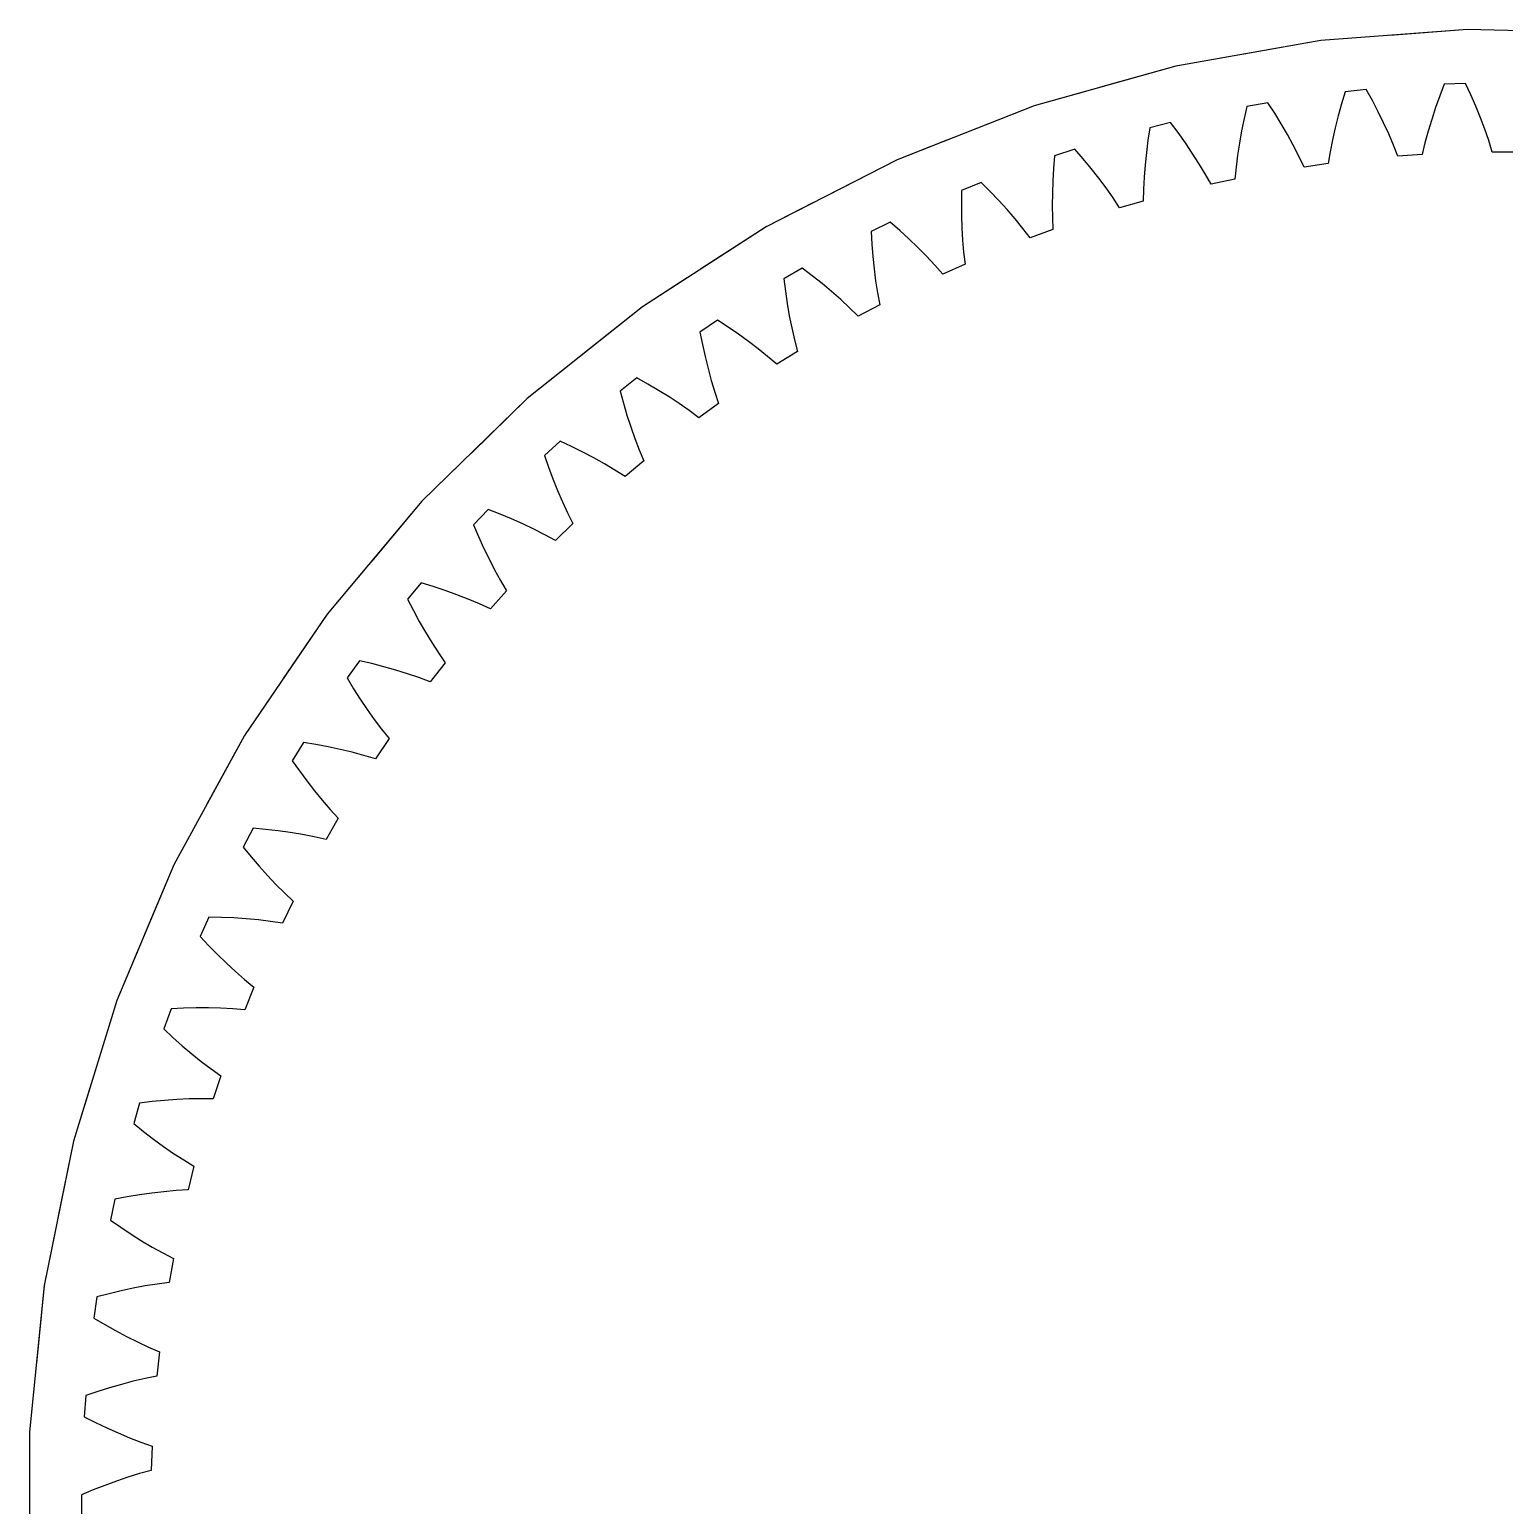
# Model space of a CAD drawing. Header units: millimetres. Extents: x -25 to 138, y -20 to 88.
# Drawn here: x -23.97 to 0, y 62.99 to 86.99 of the extents above; entities that cross this region are included whole.
import ezdxf

# ---------------------------------------------------------------- set-up
doc = ezdxf.new("R2010")
doc.units = ezdxf.units.MM
doc.linetypes.add('DASHED', pattern=[1.524, 1.27, -0.254])
doc.layers.add('HIDDEN', color=8, linetype='DASHED')
doc.layers.add('VISIBLE', color=7, linetype='CONTINUOUS')

msp = doc.modelspace()

# ---------------------------------------------------------------- linework, layer by layer
at = {"layer": 'HIDDEN'}
for points in [[(1.79352, 86.92543), (-0.59834, 86.98508), (-2.98425, 86.80628), (-5.3405, 86.39081), (-7.64368, 85.7428), (-9.87089, 84.86868), (-12, 83.77715), (-14.00985, 82.47905), (-15.88046, 80.98729), (-17.59324, 79.31669), (-19.13118, 77.48385), (-20.47898, 75.50699), (-21.62325, 73.40575), (-22.55262, 71.20102), (-23.25785, 68.91472), (-23.73194, 66.56955), (-23.97017, 64.18884), (-23.97017, 61.79624)], [(-2.58926, 85.97213), (-2.6484, 85.77663)], [(-2.24504, 86.0083), (-2.58926, 85.97213)], [(-2.14656, 85.82938), (-2.24504, 86.0083)], [(-1.05261, 85.90588), (-1.12029, 85.71494)], [(-0.97998, 86.09677), (-1.05261, 85.90588)], [(-0.63408, 86.10885), (-0.97998, 86.09677)], [(-0.54831, 85.92349), (-0.63408, 86.10885)], [(-0.46747, 85.73774), (-0.54831, 85.92349)], [(-4.18593, 85.73553), (-4.23128, 85.53639)], [(-3.84507, 85.79563), (-4.18593, 85.73553)], [(-3.73435, 85.62401), (-3.84507, 85.79563)], [(-2.6484, 85.77663), (-2.7026, 85.58144)], [(-2.05296, 85.64972), (-2.14656, 85.82938)], [(-1.12029, 85.71494), (-1.18285, 85.52401)], [(-0.39175, 85.55164), (-0.46747, 85.73774)], [(-5.42637, 85.47187), (-5.7622, 85.38813)], [(-5.30394, 85.30839), (-5.42637, 85.47187)], [(-4.23128, 85.53639), (-4.27174, 85.33789)], [(-3.62844, 85.45132), (-3.73435, 85.62401)], [(-3.52756, 85.27757), (-3.62844, 85.45132)], [(-2.7026, 85.58144), (-2.75168, 85.38662)], [(-1.96444, 85.46936), (-2.05296, 85.64972)], [(-1.88123, 85.28832), (-1.96444, 85.46936)], [(-1.18285, 85.52401), (-1.24005, 85.33315)], [(-0.32137, 85.36523), (-0.39175, 85.55164)], [(-5.79356, 85.18631), (-5.82006, 84.98548)], [(-5.7622, 85.38813), (-5.79356, 85.18631)], [(-5.18625, 85.14351), (-5.30394, 85.30839)], [(-4.27174, 85.33789), (-4.30711, 85.14012)], [(-3.43192, 85.10278), (-3.52756, 85.27757)], [(-2.79543, 85.19223), (-2.83358, 84.99836)], [(-2.75168, 85.38662), (-2.79543, 85.19223)], [(-1.80361, 85.10661), (-1.88123, 85.28832)], [(-1.24005, 85.33315), (-1.29162, 85.14241)], [(-0.25662, 85.17856), (-0.32137, 85.36523)], [(-0.19786, 84.99165), (-0.25662, 85.17856)], [(-6.98123, 85.03858), (-7.3104, 84.93163)], [(-6.8477, 84.88405), (-6.98123, 85.03858)], [(-5.82006, 84.98548), (-5.84156, 84.78572)], [(-5.07349, 84.97722), (-5.18625, 85.14351)], [(-4.96589, 84.80952), (-5.07349, 84.97722)], [(-4.3372, 84.94315), (-4.36172, 84.74709)], [(-4.30711, 85.14012), (-4.3372, 84.94315)], [(-3.34182, 84.92693), (-3.43192, 85.10278)], [(-2.83358, 84.99836), (-2.86575, 84.80509)], [(-1.73196, 84.92426), (-1.80361, 85.10661)], [(-1.3372, 84.95186), (-1.73196, 84.92426)], [(-1.29162, 85.14241), (-1.3372, 84.95186)], [(0.19786, 84.99165), (-0.19786, 84.99165)], [(-7.3276, 84.72811), (-7.34004, 84.52592)], [(-7.3104, 84.93163), (-7.3276, 84.72811)], [(-6.71879, 84.72777), (-6.8477, 84.88405)], [(-6.5947, 84.56976), (-6.71879, 84.72777)], [(-5.84156, 84.78572), (-5.85783, 84.58713)], [(-4.86374, 84.64038), (-4.96589, 84.80952)], [(-4.36172, 84.74709), (-4.38033, 84.55206)], [(-3.25762, 84.75002), (-3.34182, 84.92693)], [(-2.86575, 84.80509), (-3.25762, 84.75002)], [(-8.50208, 84.49789), (-8.82299, 84.36824)], [(-8.35809, 84.35305), (-8.50208, 84.49789)], [(-7.34004, 84.52592), (-7.34754, 84.32515)], [(-6.47567, 84.40997), (-6.5947, 84.56976)], [(-5.85783, 84.58713), (-5.86862, 84.38984)], [(-4.76741, 84.46978), (-4.86374, 84.64038)], [(-4.38033, 84.55206), (-4.76741, 84.46978)], [(-8.82299, 84.36824), (-8.82595, 84.16402)], [(-8.2186, 84.20615), (-8.35809, 84.35305)], [(-7.34754, 84.32515), (-7.34992, 84.12591)], [(-6.36197, 84.24837), (-6.47567, 84.40997)], [(-6.25398, 84.0849), (-6.36197, 84.24837)], [(-5.86862, 84.38984), (-5.87358, 84.19398)], [(-8.82595, 84.16402), (-8.82425, 83.96145)], [(-8.08379, 84.05717), (-8.2186, 84.20615)], [(-7.9539, 83.90608), (-8.08379, 84.05717)], [(-7.34992, 84.12591), (-7.34692, 83.92834)], [(-5.87358, 84.19398), (-6.25398, 84.0849)], [(-9.98151, 83.85243), (-10.29259, 83.70071)], [(-9.82776, 83.71798), (-9.98151, 83.85243)], [(-8.82425, 83.96145), (-8.81773, 83.76064)], [(-8.81773, 83.76064), (-8.80621, 83.56172)], [(-7.82921, 83.75281), (-7.9539, 83.90608)], [(-7.71007, 83.59727), (-7.82921, 83.75281)], [(-7.34692, 83.92834), (-7.33821, 83.73262)], [(-10.29259, 83.70071), (-10.2813, 83.49678)], [(-10.2813, 83.49678), (-10.26547, 83.29482)], [(-9.67836, 83.58117), (-9.82776, 83.71798)], [(-9.53349, 83.44196), (-9.67836, 83.58117)], [(-8.80621, 83.56172), (-8.78943, 83.36485)], [(-7.33821, 83.73262), (-7.71007, 83.59727)], [(-10.26547, 83.29482), (-10.24496, 83.09496)], [(-9.39338, 83.3003), (-9.53349, 83.44196)], [(-9.2583, 83.1561), (-9.39338, 83.3003)], [(-8.78943, 83.36485), (-8.76709, 83.17021)], [(-11.4123, 83.10535), (-11.71205, 82.93229)], [(-11.24956, 82.98195), (-11.4123, 83.10535)], [(-10.24496, 83.09496), (-10.21959, 82.89733)], [(-9.1286, 83.00925), (-9.2583, 83.1561)], [(-8.76709, 83.17021), (-9.1286, 83.00925)], [(-11.71205, 82.93229), (-11.68656, 82.72965)], [(-11.09098, 82.85589), (-11.24956, 82.98195)], [(-10.93675, 82.72713), (-11.09098, 82.85589)], [(-10.21959, 82.89733), (-10.18912, 82.70211)], [(-11.68656, 82.72965), (-11.65668, 82.52928)], [(-10.7871, 82.59558), (-10.93675, 82.72713)], [(-10.64228, 82.46115), (-10.7871, 82.59558)], [(-10.18912, 82.70211), (-10.15325, 82.50949)], [(-11.65668, 82.52928), (-11.62228, 82.33134)], [(-11.62228, 82.33134), (-11.58318, 82.13596)], [(-10.50266, 82.32371), (-10.64228, 82.46115)], [(-10.15325, 82.50949), (-10.50266, 82.32371)], [(-12.7875, 82.26027), (-13.07444, 82.06673)], [(-13.07444, 82.06673), (-13.03488, 81.86635)], [(-12.61654, 82.14852), (-12.7875, 82.26027)], [(-12.44956, 82.03384), (-12.61654, 82.14852)], [(-11.58318, 82.13596), (-11.53917, 81.94334)], [(-13.03488, 81.86635), (-12.9911, 81.66856)], [(-12.28672, 81.91615), (-12.44956, 82.03384)], [(-12.12826, 81.79536), (-12.28672, 81.91615)], [(-11.53917, 81.94334), (-11.48995, 81.7537)], [(-12.9911, 81.66856), (-12.94297, 81.4735)], [(-11.97442, 81.67136), (-12.12826, 81.79536)], [(-11.82555, 81.54399), (-11.97442, 81.67136)], [(-11.48995, 81.7537), (-11.82555, 81.54399)], [(-12.94297, 81.4735), (-12.89034, 81.28132)], [(-14.1004, 81.32132), (-14.37314, 81.10823)], [(-14.37314, 81.10823), (-14.3197, 80.91111)], [(-13.92206, 81.22178), (-14.1004, 81.32132)], [(-13.74748, 81.11902), (-13.92206, 81.22178)], [(-13.57684, 81.01297), (-13.74748, 81.11902)], [(-12.89034, 81.28132), (-12.833, 81.09224)], [(-14.3197, 80.91111), (-14.26223, 80.71686)], [(-13.41033, 80.90353), (-13.57684, 81.01297)], [(-13.24822, 80.79057), (-13.41033, 80.90353)], [(-12.77068, 80.9065), (-13.09083, 80.67389)], [(-12.833, 81.09224), (-12.77068, 80.9065)], [(-14.26223, 80.71686), (-14.20061, 80.52562)], [(-13.09083, 80.67389), (-13.24822, 80.79057)], [(-14.20061, 80.52562), (-14.13471, 80.33759)], [(-15.34461, 80.29308), (-15.60182, 80.06149)], [(-15.15976, 80.20622), (-15.34461, 80.29308)], [(-14.97843, 80.11589), (-15.15976, 80.20622)], [(-14.13471, 80.33759), (-14.06431, 80.15297)], [(-14.06431, 80.15297), (-13.98918, 79.97202)], [(-15.60182, 80.06149), (-15.53475, 79.86857)], [(-14.80081, 80.022), (-14.97843, 80.11589)], [(-14.62707, 79.92444), (-14.80081, 80.022)], [(-14.45748, 79.82306), (-14.62707, 79.92444)], [(-13.98918, 79.97202), (-14.29233, 79.71765)], [(-15.53475, 79.86857), (-15.46387, 79.6788)], [(-15.46387, 79.6788), (-15.38907, 79.49233)], [(-14.29233, 79.71765), (-14.45748, 79.82306)], [(-15.38907, 79.49233), (-15.3102, 79.30935)], [(-16.51405, 79.18055), (-16.75448, 78.93158)], [(-16.32359, 79.10679), (-16.51405, 79.18055)], [(-15.3102, 79.30935), (-15.22711, 79.13009)], [(-16.13641, 79.02933), (-16.32359, 79.10679)], [(-15.95267, 78.94807), (-16.13641, 79.02933)], [(-15.77255, 78.86287), (-15.95267, 78.94807)], [(-15.13953, 78.95482), (-15.4242, 78.67993)], [(-15.22711, 79.13009), (-15.13953, 78.95482)], [(-16.75448, 78.93158), (-16.67412, 78.74381)], [(-16.67412, 78.74381), (-16.59018, 78.55945)], [(-15.5963, 78.77356), (-15.77255, 78.86287)], [(-15.4242, 78.67993), (-15.5963, 78.77356)], [(-16.59018, 78.55945), (-16.50255, 78.37865)], [(-16.50255, 78.37865), (-16.41111, 78.20162)], [(-17.60304, 77.98916), (-17.82552, 77.72402)], [(-17.4079, 77.92886), (-17.60304, 77.98916)], [(-16.41111, 78.20162), (-16.31571, 78.02859)], [(-16.31571, 78.02859), (-16.21613, 77.85986)], [(-17.21578, 77.86465), (-17.4079, 77.92886)], [(-17.02681, 77.7964), (-17.21578, 77.86465)], [(-16.84119, 77.72397), (-17.02681, 77.7964)], [(-16.21613, 77.85986), (-16.48092, 77.56578)], [(-17.82552, 77.72402), (-17.73226, 77.54231)], [(-17.73226, 77.54231), (-17.63566, 77.36425)], [(-16.65913, 77.64718), (-16.84119, 77.72397)], [(-16.48092, 77.56578), (-16.65913, 77.64718)], [(-17.63566, 77.36425), (-17.53563, 77.19001)], [(-17.53563, 77.19001), (-17.43207, 77.01979)], [(-17.43207, 77.01979), (-17.32483, 76.85383)], [(-17.32483, 76.85383), (-17.21372, 76.69246)], [(-18.60627, 76.7247), (-18.80971, 76.44469)], [(-18.40741, 76.67817), (-18.60627, 76.7247)], [(-18.21126, 76.62751), (-18.40741, 76.67817)], [(-18.018, 76.57261), (-18.21126, 76.62751)], [(-17.82778, 76.5133), (-18.018, 76.57261)], [(-17.21372, 76.69246), (-17.45735, 76.38063)], [(-18.80971, 76.44469), (-18.704, 76.26993)], [(-17.64081, 76.4494), (-17.82778, 76.5133)], [(-17.45735, 76.38063), (-17.64081, 76.4494)], [(-18.704, 76.26993), (-18.59522, 76.09904)], [(-18.59522, 76.09904), (-18.48328, 75.9322)], [(-18.48328, 75.9322), (-18.36809, 75.76962)], [(-18.36809, 75.76962), (-18.24954, 75.61155)], [(-18.24954, 75.61155), (-18.12744, 75.45832)], [(-19.51886, 75.39334), (-19.70227, 75.09982)], [(-19.31723, 75.36079), (-19.51886, 75.39334)], [(-19.11803, 75.32394), (-19.31723, 75.36079)], [(-18.12744, 75.45832), (-18.34873, 75.13025)], [(-19.70227, 75.09982), (-19.58463, 74.93286)], [(-18.9214, 75.28265), (-19.11803, 75.32394)], [(-18.72751, 75.23676), (-18.9214, 75.28265)], [(-18.53654, 75.18606), (-18.72751, 75.23676)], [(-18.34873, 75.13025), (-18.53654, 75.18606)], [(-19.58463, 74.93286), (-19.46418, 74.76998)], [(-19.46418, 74.76998), (-19.34088, 74.61135)], [(-19.34088, 74.61135), (-19.21463, 74.4572)], [(-19.21463, 74.4572), (-19.08534, 74.30779)], [(-18.95286, 74.16345), (-19.15072, 73.82074)], [(-19.08534, 74.30779), (-18.95286, 74.16345)], [(-20.33635, 74.00157), (-20.49884, 73.69597)], [(-20.13294, 73.98316), (-20.33635, 74.00157)], [(-19.93165, 73.9603), (-20.13294, 73.98316)], [(-19.73263, 73.93283), (-19.93165, 73.9603)], [(-19.536, 73.90057), (-19.73263, 73.93283)], [(-19.34196, 73.86331), (-19.536, 73.90057)], [(-20.49884, 73.69597), (-20.36983, 73.53762)], [(-19.15072, 73.82074), (-19.34196, 73.86331)], [(-20.36983, 73.53762), (-20.23832, 73.38354)], [(-20.23832, 73.38354), (-20.10425, 73.2339)], [(-20.10425, 73.2339), (-19.96756, 73.08893)], [(-19.96756, 73.08893), (-19.82816, 72.9489)], [(-19.82816, 72.9489), (-19.68593, 72.81416)], [(-19.68593, 72.81416), (-19.85941, 72.45848)], [(-21.05476, 72.55616), (-21.19554, 72.23997)], [(-20.85056, 72.55199), (-21.05476, 72.55616)], [(-20.64817, 72.54322), (-20.85056, 72.55199)], [(-20.44772, 72.5297), (-20.64817, 72.54322)], [(-20.24932, 72.51124), (-20.44772, 72.5297)], [(-20.05315, 72.4876), (-20.24932, 72.51124)], [(-19.85941, 72.45848), (-20.05315, 72.4876)], [(-21.19554, 72.23997), (-21.0558, 72.09101)], [(-21.0558, 72.09101), (-20.91386, 71.94647)], [(-20.91386, 71.94647), (-20.76968, 71.80655)], [(-20.76968, 71.80655), (-20.62321, 71.67147)], [(-20.62321, 71.67147), (-20.47438, 71.5415)], [(-20.47438, 71.5415), (-20.3231, 71.41701)], [(-20.3231, 71.41701), (-20.47134, 71.0501)], [(-21.67059, 71.06416), (-21.78897, 70.73891)], [(-21.4666, 71.07424), (-21.67059, 71.06416)], [(-21.2641, 71.07961), (-21.4666, 71.07424)], [(-21.06318, 71.0801), (-21.2641, 71.07961)], [(-20.86399, 71.07553), (-21.06318, 71.0801)], [(-20.66665, 71.06564), (-20.86399, 71.07553)], [(-20.47134, 71.0501), (-20.66665, 71.06564)], [(-21.78897, 70.73891), (-21.63919, 70.60007)], [(-21.63919, 70.60007), (-21.48751, 70.46579)], [(-21.48751, 70.46579), (-21.33392, 70.33626)], [(-21.33392, 70.33626), (-21.17839, 70.21172)], [(-21.17839, 70.21172), (-21.02086, 70.09246)], [(-21.02086, 70.09246), (-20.86125, 69.97882)], [(-20.86125, 69.97882), (-20.98354, 69.60246)], [(-21.57604, 69.59111), (-21.77642, 69.5766)], [(-21.377, 69.60044), (-21.57604, 69.59111)], [(-21.17945, 69.60434), (-21.377, 69.60044)], [(-20.98354, 69.60246), (-21.17945, 69.60434)], [(-22.18085, 69.53283), (-22.27626, 69.20012)], [(-21.97806, 69.55712), (-22.18085, 69.53283)], [(-21.77642, 69.5766), (-21.97806, 69.55712)], [(-22.27626, 69.20012), (-22.11715, 69.07206)], [(-22.11715, 69.07206), (-21.95648, 68.94869)], [(-21.95648, 68.94869), (-21.79422, 68.83019)], [(-21.79422, 68.83019), (-21.63038, 68.71681)], [(-21.63038, 68.71681), (-21.46491, 68.60882)], [(-21.46491, 68.60882), (-21.29777, 68.50659)], [(-21.29777, 68.50659), (-21.39351, 68.12262)], [(-22.58305, 67.96964), (-22.65501, 67.63109)], [(-22.38245, 68.00801), (-22.58305, 67.96964)], [(-22.18266, 68.04152), (-22.38245, 68.00801)], [(-21.98377, 68.06997), (-22.18266, 68.04152)], [(-21.78587, 68.09316), (-21.98377, 68.06997)], [(-21.58908, 68.11083), (-21.78587, 68.09316)], [(-21.39351, 68.12262), (-21.58908, 68.11083)], [(-22.65501, 67.63109), (-22.48736, 67.51444)], [(-22.48736, 67.51444), (-22.31847, 67.40257)], [(-22.31847, 67.40257), (-22.14835, 67.29568)], [(-22.14835, 67.29568), (-21.977, 67.194)], [(-21.977, 67.194), (-21.8044, 67.09782)], [(-21.8044, 67.09782), (-21.63054, 67.0075)], [(-21.63054, 67.0075), (-21.69925, 66.61779)], [(-22.48082, 66.48183), (-22.67779, 66.43448)], [(-22.2844, 66.52409), (-22.48082, 66.48183)], [(-22.08861, 66.56103), (-22.2844, 66.52409)], [(-21.89352, 66.59238), (-22.08861, 66.56103)], [(-21.69925, 66.61779), (-21.89352, 66.59238)], [(-22.87522, 66.3822), (-22.92339, 66.03946)], [(-22.67779, 66.43448), (-22.87522, 66.3822)], [(-22.92339, 66.03946), (-22.74801, 65.93478)], [(-22.74801, 65.93478), (-22.57173, 65.83497)], [(-22.57173, 65.83497), (-22.39457, 65.74021)], [(-22.39457, 65.74021), (-22.21654, 65.65073)], [(-22.21654, 65.65073), (-22.03765, 65.56682)], [(-22.03765, 65.56682), (-21.85791, 65.48885)], [(-21.85791, 65.48885), (-21.89928, 65.09529)], [(-22.0913, 65.0564), (-22.28372, 65.01151)], [(-21.89928, 65.09529), (-22.0913, 65.0564)], [(-22.86264, 64.84417), (-23.05595, 64.77825)], [(-22.66946, 64.90515), (-22.86264, 64.84417)], [(-22.47647, 64.96101), (-22.66946, 64.90515)], [(-22.28372, 65.01151), (-22.47647, 64.96101)], [(-23.05595, 64.77825), (-23.08009, 64.43298)], [(-23.08009, 64.43298), (-22.89784, 64.3408)], [(-22.89784, 64.3408), (-22.71503, 64.25352)], [(-22.71503, 64.25352), (-22.53168, 64.17135)], [(-22.53168, 64.17135), (-22.34785, 64.09451)], [(-22.34785, 64.09451), (-22.16354, 64.02328)], [(-22.16354, 64.02328), (-21.9788, 63.95804)], [(-21.9788, 63.95804), (-21.99261, 63.56255)], [(-22.55903, 63.38833), (-22.74766, 63.31915)], [(-22.37028, 63.45216), (-22.55903, 63.38833)], [(-22.18146, 63.51036), (-22.37028, 63.45216)], [(-21.99261, 63.56255), (-22.18146, 63.51036)], [(-22.93611, 63.24484), (-23.12435, 63.1656)], [(-23.12435, 63.1656), (-23.12435, 62.81948)], [(-22.74766, 63.31915), (-22.93611, 63.24484)]]:
    msp.add_lwpolyline(points, dxfattribs=at)
at = {"layer": 'VISIBLE'}
for points in [[(1.79352, 86.92543), (-0.59834, 86.98508), (-2.98425, 86.80628), (-5.3405, 86.39081), (-7.64368, 85.7428), (-9.87089, 84.86868), (-12, 83.77715), (-14.00985, 82.47905), (-15.88046, 80.98729), (-17.59324, 79.31669), (-19.13118, 77.48385), (-20.47898, 75.50699), (-21.62325, 73.40575), (-22.55262, 71.20102), (-23.25785, 68.91472), (-23.73194, 66.56955), (-23.97017, 64.18884), (-23.97017, 61.79624)], [(-2.58926, 85.97213), (-2.6484, 85.77663)], [(-2.24504, 86.0083), (-2.58926, 85.97213)], [(-2.14656, 85.82938), (-2.24504, 86.0083)], [(-1.05261, 85.90588), (-1.12029, 85.71494)], [(-0.97998, 86.09677), (-1.05261, 85.90588)], [(-0.63408, 86.10885), (-0.97998, 86.09677)], [(-0.54831, 85.92349), (-0.63408, 86.10885)], [(-0.46747, 85.73774), (-0.54831, 85.92349)], [(-4.18593, 85.73553), (-4.23128, 85.53639)], [(-3.84507, 85.79563), (-4.18593, 85.73553)], [(-3.73435, 85.62401), (-3.84507, 85.79563)], [(-2.6484, 85.77663), (-2.7026, 85.58144)], [(-2.05296, 85.64972), (-2.14656, 85.82938)], [(-1.12029, 85.71494), (-1.18285, 85.52401)], [(-0.39175, 85.55164), (-0.46747, 85.73774)], [(-5.42637, 85.47187), (-5.7622, 85.38813)], [(-5.30394, 85.30839), (-5.42637, 85.47187)], [(-4.23128, 85.53639), (-4.27174, 85.33789)], [(-3.62844, 85.45132), (-3.73435, 85.62401)], [(-3.52756, 85.27757), (-3.62844, 85.45132)], [(-2.7026, 85.58144), (-2.75168, 85.38662)], [(-1.96444, 85.46936), (-2.05296, 85.64972)], [(-1.88123, 85.28832), (-1.96444, 85.46936)], [(-1.18285, 85.52401), (-1.24005, 85.33315)], [(-0.32137, 85.36523), (-0.39175, 85.55164)], [(-5.79356, 85.18631), (-5.82006, 84.98548)], [(-5.7622, 85.38813), (-5.79356, 85.18631)], [(-5.18625, 85.14351), (-5.30394, 85.30839)], [(-4.27174, 85.33789), (-4.30711, 85.14012)], [(-3.43192, 85.10278), (-3.52756, 85.27757)], [(-2.79543, 85.19223), (-2.83358, 84.99836)], [(-2.75168, 85.38662), (-2.79543, 85.19223)], [(-1.80361, 85.10661), (-1.88123, 85.28832)], [(-1.24005, 85.33315), (-1.29162, 85.14241)], [(-0.25662, 85.17856), (-0.32137, 85.36523)], [(-0.19786, 84.99165), (-0.25662, 85.17856)], [(-6.98123, 85.03858), (-7.3104, 84.93163)], [(-6.8477, 84.88405), (-6.98123, 85.03858)], [(-5.82006, 84.98548), (-5.84156, 84.78572)], [(-5.07349, 84.97722), (-5.18625, 85.14351)], [(-4.96589, 84.80952), (-5.07349, 84.97722)], [(-4.3372, 84.94315), (-4.36172, 84.74709)], [(-4.30711, 85.14012), (-4.3372, 84.94315)], [(-3.34182, 84.92693), (-3.43192, 85.10278)], [(-2.83358, 84.99836), (-2.86575, 84.80509)], [(-1.73196, 84.92426), (-1.80361, 85.10661)], [(-1.3372, 84.95186), (-1.73196, 84.92426)], [(-1.29162, 85.14241), (-1.3372, 84.95186)], [(0.19786, 84.99165), (-0.19786, 84.99165)], [(-7.3276, 84.72811), (-7.34004, 84.52592)], [(-7.3104, 84.93163), (-7.3276, 84.72811)], [(-6.71879, 84.72777), (-6.8477, 84.88405)], [(-6.5947, 84.56976), (-6.71879, 84.72777)], [(-5.84156, 84.78572), (-5.85783, 84.58713)], [(-4.86374, 84.64038), (-4.96589, 84.80952)], [(-4.36172, 84.74709), (-4.38033, 84.55206)], [(-3.25762, 84.75002), (-3.34182, 84.92693)], [(-2.86575, 84.80509), (-3.25762, 84.75002)], [(-8.50208, 84.49789), (-8.82299, 84.36824)], [(-8.35809, 84.35305), (-8.50208, 84.49789)], [(-7.34004, 84.52592), (-7.34754, 84.32515)], [(-6.47567, 84.40997), (-6.5947, 84.56976)], [(-5.85783, 84.58713), (-5.86862, 84.38984)], [(-4.76741, 84.46978), (-4.86374, 84.64038)], [(-4.38033, 84.55206), (-4.76741, 84.46978)], [(-8.82299, 84.36824), (-8.82595, 84.16402)], [(-8.2186, 84.20615), (-8.35809, 84.35305)], [(-7.34754, 84.32515), (-7.34992, 84.12591)], [(-6.36197, 84.24837), (-6.47567, 84.40997)], [(-6.25398, 84.0849), (-6.36197, 84.24837)], [(-5.86862, 84.38984), (-5.87358, 84.19398)], [(-8.82595, 84.16402), (-8.82425, 83.96145)], [(-8.08379, 84.05717), (-8.2186, 84.20615)], [(-7.9539, 83.90608), (-8.08379, 84.05717)], [(-7.34992, 84.12591), (-7.34692, 83.92834)], [(-5.87358, 84.19398), (-6.25398, 84.0849)], [(-9.98151, 83.85243), (-10.29259, 83.70071)], [(-9.82776, 83.71798), (-9.98151, 83.85243)], [(-8.82425, 83.96145), (-8.81773, 83.76064)], [(-8.81773, 83.76064), (-8.80621, 83.56172)], [(-7.82921, 83.75281), (-7.9539, 83.90608)], [(-7.71007, 83.59727), (-7.82921, 83.75281)], [(-7.34692, 83.92834), (-7.33821, 83.73262)], [(-10.29259, 83.70071), (-10.2813, 83.49678)], [(-10.2813, 83.49678), (-10.26547, 83.29482)], [(-9.67836, 83.58117), (-9.82776, 83.71798)], [(-9.53349, 83.44196), (-9.67836, 83.58117)], [(-8.80621, 83.56172), (-8.78943, 83.36485)], [(-7.33821, 83.73262), (-7.71007, 83.59727)], [(-10.26547, 83.29482), (-10.24496, 83.09496)], [(-9.39338, 83.3003), (-9.53349, 83.44196)], [(-9.2583, 83.1561), (-9.39338, 83.3003)], [(-8.78943, 83.36485), (-8.76709, 83.17021)], [(-11.4123, 83.10535), (-11.71205, 82.93229)], [(-11.24956, 82.98195), (-11.4123, 83.10535)], [(-10.24496, 83.09496), (-10.21959, 82.89733)], [(-9.1286, 83.00925), (-9.2583, 83.1561)], [(-8.76709, 83.17021), (-9.1286, 83.00925)], [(-11.71205, 82.93229), (-11.68656, 82.72965)], [(-11.09098, 82.85589), (-11.24956, 82.98195)], [(-10.93675, 82.72713), (-11.09098, 82.85589)], [(-10.21959, 82.89733), (-10.18912, 82.70211)], [(-11.68656, 82.72965), (-11.65668, 82.52928)], [(-10.7871, 82.59558), (-10.93675, 82.72713)], [(-10.64228, 82.46115), (-10.7871, 82.59558)], [(-10.18912, 82.70211), (-10.15325, 82.50949)], [(-11.65668, 82.52928), (-11.62228, 82.33134)], [(-11.62228, 82.33134), (-11.58318, 82.13596)], [(-10.50266, 82.32371), (-10.64228, 82.46115)], [(-10.15325, 82.50949), (-10.50266, 82.32371)], [(-12.7875, 82.26027), (-13.07444, 82.06673)], [(-13.07444, 82.06673), (-13.03488, 81.86635)], [(-12.61654, 82.14852), (-12.7875, 82.26027)], [(-12.44956, 82.03384), (-12.61654, 82.14852)], [(-11.58318, 82.13596), (-11.53917, 81.94334)], [(-13.03488, 81.86635), (-12.9911, 81.66856)], [(-12.28672, 81.91615), (-12.44956, 82.03384)], [(-12.12826, 81.79536), (-12.28672, 81.91615)], [(-11.53917, 81.94334), (-11.48995, 81.7537)], [(-12.9911, 81.66856), (-12.94297, 81.4735)], [(-11.97442, 81.67136), (-12.12826, 81.79536)], [(-11.82555, 81.54399), (-11.97442, 81.67136)], [(-11.48995, 81.7537), (-11.82555, 81.54399)], [(-12.94297, 81.4735), (-12.89034, 81.28132)], [(-14.1004, 81.32132), (-14.37314, 81.10823)], [(-14.37314, 81.10823), (-14.3197, 80.91111)], [(-13.92206, 81.22178), (-14.1004, 81.32132)], [(-13.74748, 81.11902), (-13.92206, 81.22178)], [(-13.57684, 81.01297), (-13.74748, 81.11902)], [(-12.89034, 81.28132), (-12.833, 81.09224)], [(-14.3197, 80.91111), (-14.26223, 80.71686)], [(-13.41033, 80.90353), (-13.57684, 81.01297)], [(-13.24822, 80.79057), (-13.41033, 80.90353)], [(-12.77068, 80.9065), (-13.09083, 80.67389)], [(-12.833, 81.09224), (-12.77068, 80.9065)], [(-14.26223, 80.71686), (-14.20061, 80.52562)], [(-13.09083, 80.67389), (-13.24822, 80.79057)], [(-14.20061, 80.52562), (-14.13471, 80.33759)], [(-15.34461, 80.29308), (-15.60182, 80.06149)], [(-15.15976, 80.20622), (-15.34461, 80.29308)], [(-14.97843, 80.11589), (-15.15976, 80.20622)], [(-14.13471, 80.33759), (-14.06431, 80.15297)], [(-14.06431, 80.15297), (-13.98918, 79.97202)], [(-15.60182, 80.06149), (-15.53475, 79.86857)], [(-14.80081, 80.022), (-14.97843, 80.11589)], [(-14.62707, 79.92444), (-14.80081, 80.022)], [(-14.45748, 79.82306), (-14.62707, 79.92444)], [(-13.98918, 79.97202), (-14.29233, 79.71765)], [(-15.53475, 79.86857), (-15.46387, 79.6788)], [(-15.46387, 79.6788), (-15.38907, 79.49233)], [(-14.29233, 79.71765), (-14.45748, 79.82306)], [(-15.38907, 79.49233), (-15.3102, 79.30935)], [(-16.51405, 79.18055), (-16.75448, 78.93158)], [(-16.32359, 79.10679), (-16.51405, 79.18055)], [(-15.3102, 79.30935), (-15.22711, 79.13009)], [(-16.13641, 79.02933), (-16.32359, 79.10679)], [(-15.95267, 78.94807), (-16.13641, 79.02933)], [(-15.77255, 78.86287), (-15.95267, 78.94807)], [(-15.13953, 78.95482), (-15.4242, 78.67993)], [(-15.22711, 79.13009), (-15.13953, 78.95482)], [(-16.75448, 78.93158), (-16.67412, 78.74381)], [(-16.67412, 78.74381), (-16.59018, 78.55945)], [(-15.5963, 78.77356), (-15.77255, 78.86287)], [(-15.4242, 78.67993), (-15.5963, 78.77356)], [(-16.59018, 78.55945), (-16.50255, 78.37865)], [(-16.50255, 78.37865), (-16.41111, 78.20162)], [(-17.60304, 77.98916), (-17.82552, 77.72402)], [(-17.4079, 77.92886), (-17.60304, 77.98916)], [(-16.41111, 78.20162), (-16.31571, 78.02859)], [(-16.31571, 78.02859), (-16.21613, 77.85986)], [(-17.21578, 77.86465), (-17.4079, 77.92886)], [(-17.02681, 77.7964), (-17.21578, 77.86465)], [(-16.84119, 77.72397), (-17.02681, 77.7964)], [(-16.21613, 77.85986), (-16.48092, 77.56578)], [(-17.82552, 77.72402), (-17.73226, 77.54231)], [(-17.73226, 77.54231), (-17.63566, 77.36425)], [(-16.65913, 77.64718), (-16.84119, 77.72397)], [(-16.48092, 77.56578), (-16.65913, 77.64718)], [(-17.63566, 77.36425), (-17.53563, 77.19001)], [(-17.53563, 77.19001), (-17.43207, 77.01979)], [(-17.43207, 77.01979), (-17.32483, 76.85383)], [(-17.32483, 76.85383), (-17.21372, 76.69246)], [(-18.60627, 76.7247), (-18.80971, 76.44469)], [(-18.40741, 76.67817), (-18.60627, 76.7247)], [(-18.21126, 76.62751), (-18.40741, 76.67817)], [(-18.018, 76.57261), (-18.21126, 76.62751)], [(-17.82778, 76.5133), (-18.018, 76.57261)], [(-17.21372, 76.69246), (-17.45735, 76.38063)], [(-18.80971, 76.44469), (-18.704, 76.26993)], [(-17.64081, 76.4494), (-17.82778, 76.5133)], [(-17.45735, 76.38063), (-17.64081, 76.4494)], [(-18.704, 76.26993), (-18.59522, 76.09904)], [(-18.59522, 76.09904), (-18.48328, 75.9322)], [(-18.48328, 75.9322), (-18.36809, 75.76962)], [(-18.36809, 75.76962), (-18.24954, 75.61155)], [(-18.24954, 75.61155), (-18.12744, 75.45832)], [(-19.51886, 75.39334), (-19.70227, 75.09982)], [(-19.31723, 75.36079), (-19.51886, 75.39334)], [(-19.11803, 75.32394), (-19.31723, 75.36079)], [(-18.12744, 75.45832), (-18.34873, 75.13025)], [(-19.70227, 75.09982), (-19.58463, 74.93286)], [(-18.9214, 75.28265), (-19.11803, 75.32394)], [(-18.72751, 75.23676), (-18.9214, 75.28265)], [(-18.53654, 75.18606), (-18.72751, 75.23676)], [(-18.34873, 75.13025), (-18.53654, 75.18606)], [(-19.58463, 74.93286), (-19.46418, 74.76998)], [(-19.46418, 74.76998), (-19.34088, 74.61135)], [(-19.34088, 74.61135), (-19.21463, 74.4572)], [(-19.21463, 74.4572), (-19.08534, 74.30779)], [(-18.95286, 74.16345), (-19.15072, 73.82074)], [(-19.08534, 74.30779), (-18.95286, 74.16345)], [(-20.33635, 74.00157), (-20.49884, 73.69597)], [(-20.13294, 73.98316), (-20.33635, 74.00157)], [(-19.93165, 73.9603), (-20.13294, 73.98316)], [(-19.73263, 73.93283), (-19.93165, 73.9603)], [(-19.536, 73.90057), (-19.73263, 73.93283)], [(-19.34196, 73.86331), (-19.536, 73.90057)], [(-20.49884, 73.69597), (-20.36983, 73.53762)], [(-19.15072, 73.82074), (-19.34196, 73.86331)], [(-20.36983, 73.53762), (-20.23832, 73.38354)], [(-20.23832, 73.38354), (-20.10425, 73.2339)], [(-20.10425, 73.2339), (-19.96756, 73.08893)], [(-19.96756, 73.08893), (-19.82816, 72.9489)], [(-19.82816, 72.9489), (-19.68593, 72.81416)], [(-19.68593, 72.81416), (-19.85941, 72.45848)], [(-21.05476, 72.55616), (-21.19554, 72.23997)], [(-20.85056, 72.55199), (-21.05476, 72.55616)], [(-20.64817, 72.54322), (-20.85056, 72.55199)], [(-20.44772, 72.5297), (-20.64817, 72.54322)], [(-20.24932, 72.51124), (-20.44772, 72.5297)], [(-20.05315, 72.4876), (-20.24932, 72.51124)], [(-19.85941, 72.45848), (-20.05315, 72.4876)], [(-21.19554, 72.23997), (-21.0558, 72.09101)], [(-21.0558, 72.09101), (-20.91386, 71.94647)], [(-20.91386, 71.94647), (-20.76968, 71.80655)], [(-20.76968, 71.80655), (-20.62321, 71.67147)], [(-20.62321, 71.67147), (-20.47438, 71.5415)], [(-20.47438, 71.5415), (-20.3231, 71.41701)], [(-20.3231, 71.41701), (-20.47134, 71.0501)], [(-21.67059, 71.06416), (-21.78897, 70.73891)], [(-21.4666, 71.07424), (-21.67059, 71.06416)], [(-21.2641, 71.07961), (-21.4666, 71.07424)], [(-21.06318, 71.0801), (-21.2641, 71.07961)], [(-20.86399, 71.07553), (-21.06318, 71.0801)], [(-20.66665, 71.06564), (-20.86399, 71.07553)], [(-20.47134, 71.0501), (-20.66665, 71.06564)], [(-21.78897, 70.73891), (-21.63919, 70.60007)], [(-21.63919, 70.60007), (-21.48751, 70.46579)], [(-21.48751, 70.46579), (-21.33392, 70.33626)], [(-21.33392, 70.33626), (-21.17839, 70.21172)], [(-21.17839, 70.21172), (-21.02086, 70.09246)], [(-21.02086, 70.09246), (-20.86125, 69.97882)], [(-20.86125, 69.97882), (-20.98354, 69.60246)], [(-21.57604, 69.59111), (-21.77642, 69.5766)], [(-21.377, 69.60044), (-21.57604, 69.59111)], [(-21.17945, 69.60434), (-21.377, 69.60044)], [(-20.98354, 69.60246), (-21.17945, 69.60434)], [(-22.18085, 69.53283), (-22.27626, 69.20012)], [(-21.97806, 69.55712), (-22.18085, 69.53283)], [(-21.77642, 69.5766), (-21.97806, 69.55712)], [(-22.27626, 69.20012), (-22.11715, 69.07206)], [(-22.11715, 69.07206), (-21.95648, 68.94869)], [(-21.95648, 68.94869), (-21.79422, 68.83019)], [(-21.79422, 68.83019), (-21.63038, 68.71681)], [(-21.63038, 68.71681), (-21.46491, 68.60882)], [(-21.46491, 68.60882), (-21.29777, 68.50659)], [(-21.29777, 68.50659), (-21.39351, 68.12262)], [(-22.58305, 67.96964), (-22.65501, 67.63109)], [(-22.38245, 68.00801), (-22.58305, 67.96964)], [(-22.18266, 68.04152), (-22.38245, 68.00801)], [(-21.98377, 68.06997), (-22.18266, 68.04152)], [(-21.78587, 68.09316), (-21.98377, 68.06997)], [(-21.58908, 68.11083), (-21.78587, 68.09316)], [(-21.39351, 68.12262), (-21.58908, 68.11083)], [(-22.65501, 67.63109), (-22.48736, 67.51444)], [(-22.48736, 67.51444), (-22.31847, 67.40257)], [(-22.31847, 67.40257), (-22.14835, 67.29568)], [(-22.14835, 67.29568), (-21.977, 67.194)], [(-21.977, 67.194), (-21.8044, 67.09782)], [(-21.8044, 67.09782), (-21.63054, 67.0075)], [(-21.63054, 67.0075), (-21.69925, 66.61779)], [(-22.48082, 66.48183), (-22.67779, 66.43448)], [(-22.2844, 66.52409), (-22.48082, 66.48183)], [(-22.08861, 66.56103), (-22.2844, 66.52409)], [(-21.89352, 66.59238), (-22.08861, 66.56103)], [(-21.69925, 66.61779), (-21.89352, 66.59238)], [(-22.87522, 66.3822), (-22.92339, 66.03946)], [(-22.67779, 66.43448), (-22.87522, 66.3822)], [(-22.92339, 66.03946), (-22.74801, 65.93478)], [(-22.74801, 65.93478), (-22.57173, 65.83497)], [(-22.57173, 65.83497), (-22.39457, 65.74021)], [(-22.39457, 65.74021), (-22.21654, 65.65073)], [(-22.21654, 65.65073), (-22.03765, 65.56682)], [(-22.03765, 65.56682), (-21.85791, 65.48885)], [(-21.85791, 65.48885), (-21.89928, 65.09529)], [(-22.0913, 65.0564), (-22.28372, 65.01151)], [(-21.89928, 65.09529), (-22.0913, 65.0564)], [(-22.86264, 64.84417), (-23.05595, 64.77825)], [(-22.66946, 64.90515), (-22.86264, 64.84417)], [(-22.47647, 64.96101), (-22.66946, 64.90515)], [(-22.28372, 65.01151), (-22.47647, 64.96101)], [(-23.05595, 64.77825), (-23.08009, 64.43298)], [(-23.08009, 64.43298), (-22.89784, 64.3408)], [(-22.89784, 64.3408), (-22.71503, 64.25352)], [(-22.71503, 64.25352), (-22.53168, 64.17135)], [(-22.53168, 64.17135), (-22.34785, 64.09451)], [(-22.34785, 64.09451), (-22.16354, 64.02328)], [(-22.16354, 64.02328), (-21.9788, 63.95804)], [(-21.9788, 63.95804), (-21.99261, 63.56255)], [(-22.55903, 63.38833), (-22.74766, 63.31915)], [(-22.37028, 63.45216), (-22.55903, 63.38833)], [(-22.18146, 63.51036), (-22.37028, 63.45216)], [(-21.99261, 63.56255), (-22.18146, 63.51036)], [(-22.93611, 63.24484), (-23.12435, 63.1656)], [(-23.12435, 63.1656), (-23.12435, 62.81948)], [(-22.74766, 63.31915), (-22.93611, 63.24484)]]:
    msp.add_lwpolyline(points, dxfattribs=at)

doc.saveas('drawing.dxf')
